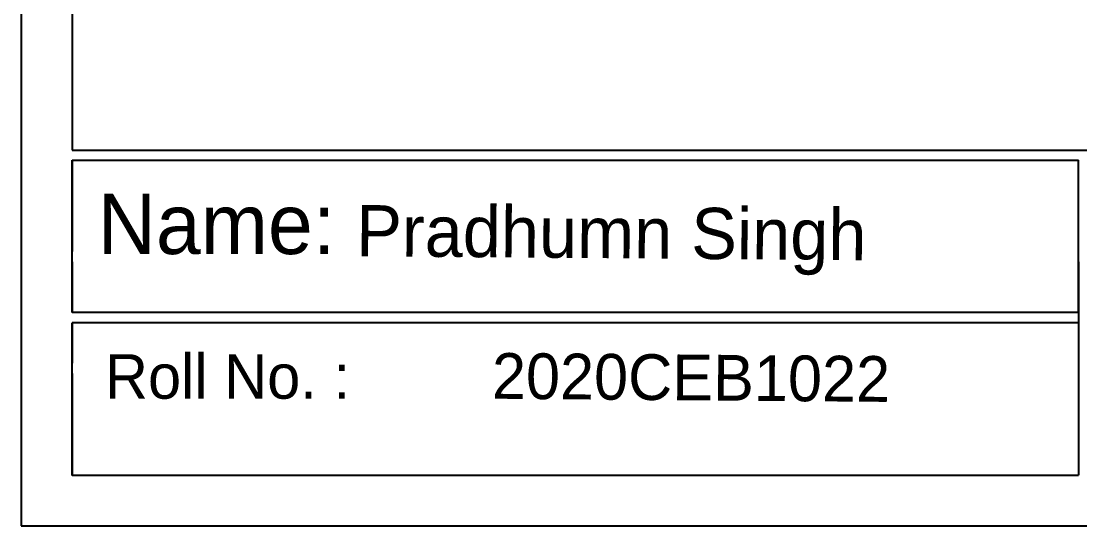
# Model space of a CAD drawing. Header units: millimetres. Extents: x 268 to 10756, y 109 to 4664.
# Drawn here: x 7995 to 9364, y 2712 to 3365 of the extents above; entities that cross this region are included whole.
import ezdxf

# ---------------------------------------------------------------- set-up
doc = ezdxf.new("R2010")
doc.units = ezdxf.units.MM
doc.layers.add('Frame', color=7, linetype='Continuous')

msp = doc.modelspace()

# ---------------------------------------------------------------- linework, layer by layer
at = {"layer": 'Frame'}
for p, q in [((8061.2, 3198.3), (10690.3, 3198.3)), ((8061.2, 3066.9), (8061.2, 3185.2)), ((8061.2, 3053.7), (8061.2, 3185.2)), ((8061.2, 3185.2), (9362.6, 3185.2)), ((9362.6, 2988), (9362.6, 3185.2)), ((8061.2, 2988), (8061.2, 3053.7)), ((9362.6, 3053.7), (9362.6, 2988)), ((9362.6, 2988), (8061.2, 2988)), ((9362.6, 2988), (9362.6, 2922.3)), ((8061.2, 2922.3), (8061.2, 2974.9)), ((9362.6, 2974.9), (8061.2, 2974.9)), ((9362.6, 2974.9), (9362.6, 2777.7)), ((8061.2, 2777.7), (8061.2, 2922.3))]:
    msp.add_line(p, q, dxfattribs=at)
msp.add_lwpolyline([(7995.5, 2712), (10756, 2712), (10756, 4664), (7995.5, 4664)], close=True, dxfattribs=at)
for points in [[(10690.3, 3066.9), (10690.3, 4598.3), (8061.2, 4598.3), (8061.2, 3198.3)], [(8061.2, 3185.2), (8061.2, 3066.9)], [(8061.2, 3053.7), (8061.2, 2988)], [(8061.2, 2974.9), (8061.2, 2922.3)], [(8061.2, 2909.1), (8061.2, 2777.7), (9362.6, 2777.7)]]:
    msp.add_lwpolyline(points, dxfattribs=at)

# ---------------------------------------------------------------- texts
for s, height, p in [('Name:', 77.97, (8094.4, 3063.7)), ('Roll No. :', 57.6, (8103.8, 2876.5))]:
    msp.add_text(s, height=height, dxfattribs=at).set_placement(p)
for s, height, p in [('Pradhumn Singh', 66.222, (8428.4, 3061)), ('2020CEB1022', 59.173, (8603.9, 2876.5))]:
    msp.add_text(s, height=height, rotation=359.5369, dxfattribs=at).set_placement(p)

doc.saveas('drawing.dxf')
